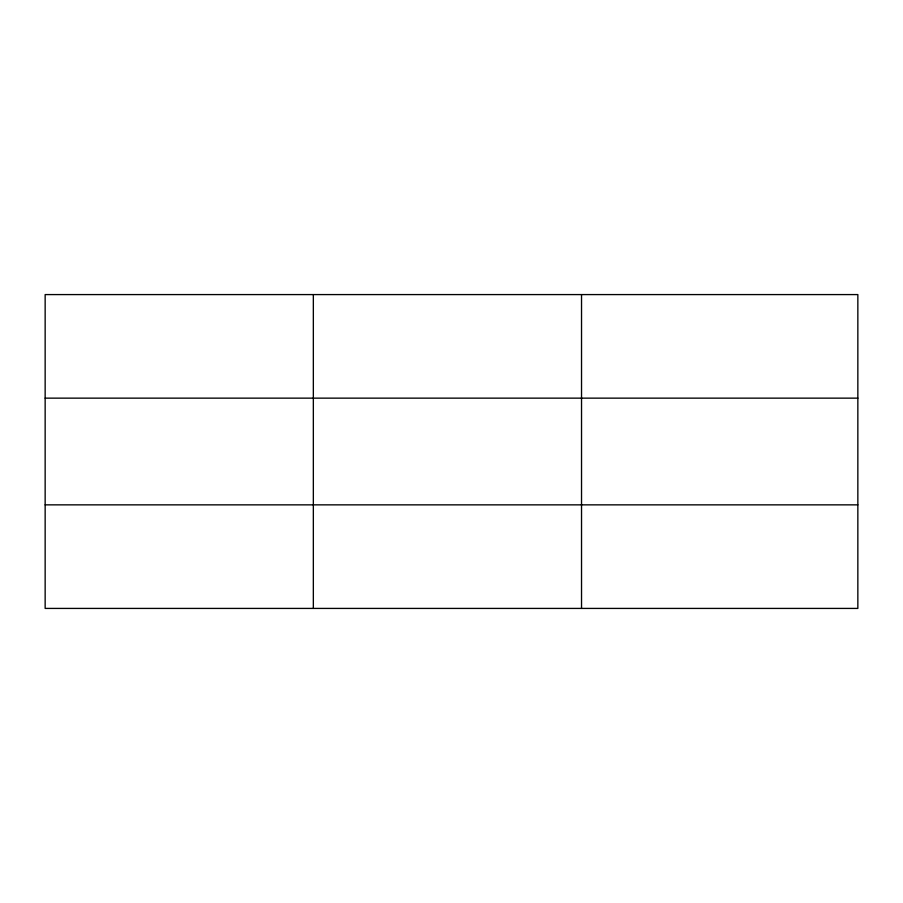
<?xml version="1.0" encoding="UTF-8"?>
<svg xmlns="http://www.w3.org/2000/svg" width="903" height="903" viewBox="0 0 903 903"><rect width="100%" height="100%" fill="white"/><g stroke="black" fill="none" stroke-linecap="round" stroke-linejoin="round"><path stroke-width="1.35" d="M313.341 294.581L313.341 608.419M581.532 294.581L581.532 608.419M857.85 398.144L857.85 294.581L45.15 294.581L45.15 608.419L857.85 608.419L857.85 398.144L45.15 398.144M45.15 504.856L857.85 504.856"/></g></svg>
